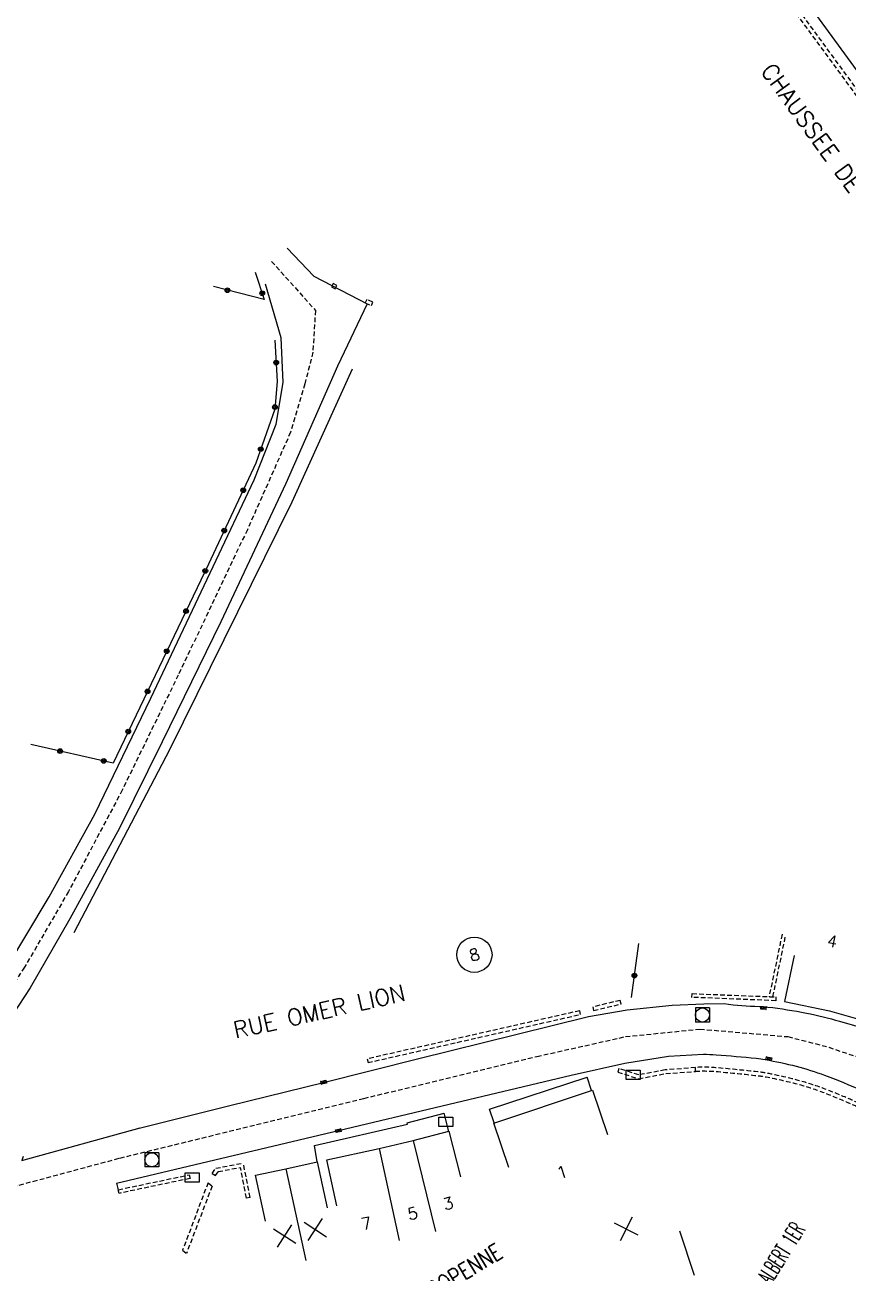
# Model space of a CAD drawing. Header units: millimetres. Extents: x 143000 to 144000, y 139000 to 140000.
# Drawn here: x 143188.1 to 143275.8, y 139743.7 to 139876.7 of the extents above; entities that cross this region are included whole.
import ezdxf
from ezdxf.enums import TextEntityAlignment as Align

# ---------------------------------------------------------------- set-up
doc = ezdxf.new("R2010")
doc.units = ezdxf.units.MM
doc.linetypes.add('DASHED', pattern=[0.75, 0.5, -0.25])
doc.layers.get('0').update_dxf_attribs({"linetype": 'CONTINUOUS'})
for name, color, linetype in [('W0001', 6, 'DASHED'), ('W0008', 7, 'CONTINUOUS'), ('W0100', 7, 'CONTINUOUS'), ('W0105', 7, 'CONTINUOUS'), ('W0112', 1, 'DASHED'), ('W0302', 3, 'CONTINUOUS'), ('W0322', 7, 'CONTINUOUS'), ('W0400', 7, 'CONTINUOUS'), ('W0420', 7, 'CONTINUOUS'), ('W0984', 7, 'CONTINUOUS'), ('W0989', 7, 'CONTINUOUS'), ('W0991', 7, 'CONTINUOUS'), ('W1102', 7, 'CONTINUOUS'), ('W1471', 7, 'CONTINUOUS')]:
    doc.layers.add(name, color=color, linetype=linetype)
doc.styles.get("Standard").update_dxf_attribs({"font": 'romans.shx', "width": 0.85})

# ---------------------------------------------------------------- blocks, each defined once
blk = doc.blocks.new('T400')
for p, q in [((-0.15, 0.3), (0.15, 0.3)), ((-0.15, -0.25), (-0.15, 0.3)), ((-0.15, 0.15), (0.15, 0.15)), ((-0.15, 0), (0.15, 0)), ((0.15, 0.3), (0.15, -0.25)), ((-0.15, -0.15), (0.15, -0.15)), ((-0.15, -0.25), (-0.15, -0.3)), ((-0.15, -0.3), (0.15, -0.3)), ((0.15, -0.3), (0.15, -0.25))]:
    blk.add_line(p, q)
blk = doc.blocks.new('T420')
for p, q in [((0.75, 0.75), (-0.75, 0.75)), ((-0.75, 0.75), (-0.75, -0.75)), ((0.75, 0.75), (0.75, -0.75)), ((0.75, -0.75), (-0.75, -0.75))]:
    blk.add_line(p, q)
blk.add_ellipse((0, 0), major_axis=(-0.53, 0.53), ratio=1, start_param=3.926991, end_param=10.210176)
blk = doc.blocks.new('t991o')
at = {"color": 0, "linetype": 'Continuous'}
for p, q in [((-1, 1), (1, -1)), ((-1, -1), (1, 1))]:
    blk.add_line(p, q, dxfattribs=at)
blk = doc.blocks.new('t322o')
at = {"color": 0, "linetype": 'Continuous'}
for radius in [0.25, 0.15]:
    blk.add_circle((0, 0), radius, dxfattribs=at)
blk = doc.blocks.new('T1471')
at = {"color": 0, "linetype": 'Continuous', "flags": 128}
blk.add_lwpolyline([(-0.75, -0.5), (-0.75, 0.5), (0.75, 0.5), (0.75, -0.5), (-0.75, -0.5)], dxfattribs=at)

msp = doc.modelspace()

# ---------------------------------------------------------------- linework, layer by layer
at = {"layer": 'W0001'}
for points in [[(143214.37, 139851.53), (143219.04, 139846.31), (143218.77, 139841.85), (143217.92, 139838.48), (143216.39, 139833.32), (143211.79, 139822.94), (143204.43, 139807.45), (143198.46, 139795.19), (143192.73, 139784.38), (143188.05, 139776.31), (143183.34, 139769.27), (143177.47, 139760.94), (143175.87, 139758.14), (143175.29, 139753.96), (143175.79, 139750.38)], [(143000, 139770.93), (143017.21, 139766.76), (143033.23, 139762.95), (143042.06, 139761.07), (143051.63, 139759.46), (143063.63, 139758.03), (143081.09, 139756.28), (143102.22, 139754.24), (143120.74, 139752.48), (143147.96, 139749.86), (143161.03, 139749), (143169.88, 139749.22), (143181.69, 139751.55), (143198.21, 139755.97), (143224.2, 139762.33), (143242.64, 139766.8), (143252.07, 139768.91), (143260.02, 139769.72), (143269.39, 139768.91)]]:
    msp.add_lwpolyline(points, dxfattribs=at)
at = {"layer": 'W0001', "flags": 128}
msp.add_lwpolyline([(143269.39, 139768.91), (143269.39, 139768.91), (143273.52, 139767.85), (143278.42, 139766.2), (143286.41, 139763.02)], dxfattribs=at)
at = {"layer": 'W0008'}
msp.add_line((143197.83, 139753.3), (143198.04, 139752.6), dxfattribs=at)
at = {"layer": 'W0008', "flags": 128}
for points in [[(143802.51, 139956.29, 0.000002), (143824.96, 139979.62, 0.000766)], [(143262.61, 139772.44, 0.033075), (143266.35, 139772.14, -0.017569), (143267.25, 139772.07, -0.019313), (143271.36, 139771.42, -0.022044), (143274.9, 139770.56), (143284.12, 139767.88, 0.040481), (143284.96, 139767.71, 0.0434), (143285.76, 139767.68, 0.053724), (143286.35, 139767.78, 0.051761), (143286.93, 139768, 0.017064), (143287.09, 139768.09, 0.018517), (143287.24, 139768.19, 0.090953), (143287.81, 139768.77, 0.056121), (143288.41, 139769.94), (143293.51, 139783.18, 0.003218), (143294.05, 139784.64, 0.005045), (143294.39, 139785.57, 0.010636), (143294.71, 139786.55, 0.005755), (143295.23, 139788.39, 0.000113), (143295.81, 139790.5, 0.000299), (143296.03, 139791.3), (143302.56, 139815.01)], [(143260.38, 139767.04, -0.018483), (143261.74, 139766.98, -0.004361), (143266.01, 139766.61, -0.01929), (143266.97, 139766.47, -0.020631), (143270.28, 139765.75, -0.022107), (143273.3, 139764.81, -0.011158), (143274.43, 139764.38, -0.003541), (143277.98, 139762.89, -0.022471), (143279.31, 139762.25, -0.009792), (143279.99, 139761.88)]]:
    msp.add_lwpolyline(points, format="xyb", dxfattribs=at)
msp.add_lwpolyline([(143302.56, 139815.01), (143306.31, 139828.7), (143306.41, 139829.22), (143306.47, 139829.88), (143306.41, 139830.46), (143306.17, 139831.14), (143305.68, 139832.07), (143305.14, 139832.88), (143294.66, 139847.26), (143286.66, 139858.31), (143279.51, 139868.12), (143261.58, 139892.68), (143261.22, 139894.39), (143260.25, 139895.74)], dxfattribs=at)
at = {"layer": 'W0008'}
for points in [[(143216.03, 139852.94), (143218.89, 139849.96), (143224.54, 139847.01), (143221.39, 139840.35), (143215.89, 139827.86), (143208.97, 139813.11), (143202.7, 139800.33), (143198.15, 139791.12), (143192.88, 139781.45), (143188.64, 139774.12), (143184.39, 139767.64), (143179.54, 139761.15), (143177.88, 139758.63), (143177.72, 139757.47), (143178.36, 139757.46)], [(143169.22, 139752.15), (143171.3, 139753.99), (143173.51, 139757.33), (143176.29, 139762.12), (143180.08, 139767.76), (143185.69, 139775.49), (143190.68, 139783.81), (143195.52, 139792.63), (143201.52, 139804.98), (143208.15, 139819.02), (143212.5, 139828.26), (143214.85, 139834.19), (143215.6, 139838.63), (143215.39, 139843.38), (143213.74, 139849.12)], [(143200.27, 139759.16), (143209.92, 139761.57), (143219.91, 139764.04), (143229.92, 139766.54), (143240.53, 139769.16), (143248.15, 139771.06), (143252.27, 139771.78), (143257.05, 139772.28), (143260.43, 139772.42), (143262.61, 139772.44)], [(143197.83, 139753.3), (143221.51, 139758.9), (143232.56, 139761.55), (143246.3, 139764.79), (143252, 139766.07), (143256.66, 139766.82), (143260.39, 139767.06)], [(143187.91, 139756.13), (143187.77, 139755.7), (143200.35, 139759.18)]]:
    msp.add_lwpolyline(points, dxfattribs=at)
at = {"layer": 'W0100'}
for points in [[(143270.06, 139777.57), (143269.04, 139772.67), (143273.82, 139771.67), (143278.04, 139770.46)], [(143239.66, 139754.96), (143238.07, 139759.7), (143248.57, 139763.22), (143250.16, 139758.48)], [(143221.32, 139750.89), (143220.26, 139755.77), (143225.85, 139756.98), (143229.46, 139757.86), (143233.27, 139758.83), (143234.5, 139753.98)], [(143213.74, 139749.25), (143212.67, 139754.14), (143215.89, 139754.84), (143219.23, 139755.56), (143220.28, 139750.68)]]:
    msp.add_lwpolyline(points, dxfattribs=at)
at = {"layer": 'W0100', "flags": 128}
msp.add_lwpolyline([(143259.43, 139743.44), (143257.86, 139748.19)], dxfattribs=at)
at = {"layer": 'W0105'}
for p, q in [((143237.6, 139761.19), (143248, 139764.58)), ((143248.46, 139763.19), (143248, 139764.58)), ((143233.26, 139758.82), (143232.76, 139760.75)), ((143238.08, 139759.71), (143237.6, 139761.19)), ((143219.23, 139755.56), (143218.94, 139757.31))]:
    msp.add_line(p, q, dxfattribs=at)
msp.add_lwpolyline([(143218.94, 139757.31), (143228.86, 139759.59), (143228.82, 139759.74), (143232.76, 139760.75)], dxfattribs=at)
at = {"layer": 'W0112'}
for p, q in [((143220.74, 139848.81), (143221.13, 139848.61)), ((143221.13, 139848.61), (143221.31, 139848.96)), ((143224.35, 139847.1), (143225, 139846.82)), ((143225, 139846.82), (143225.16, 139847.19)), ((143251.61, 139772.39), (143251.52, 139772.78)), ((143259.16, 139773.1), (143259.18, 139773.5)), ((143268.11, 139772.74), (143259.16, 139773.1)), ((143224.65, 139766.15), (143247.3, 139771.28)), ((143247.3, 139771.28), (143247.21, 139771.67)), ((143248.68, 139771.69), (143251.61, 139772.39)), ((143253.49, 139764.84), (143251.38, 139765.52)), ((143212.08, 139751.78), (143211.36, 139755.45)), ((143198.04, 139752.6), (143205.6, 139754.19)), ((143205.6, 139754.19), (143205.68, 139753.8)), ((143208.05, 139754.32), (143208.39, 139754.1)), ((143211.69, 139751.7), (143211.05, 139754.98)), ((143207.61, 139753.35), (143204.89, 139746.17)), ((143208.03, 139752.99), (143205.3, 139745.81)), ((143207.61, 139753.35), (143208.03, 139752.99)), ((143212.08, 139751.78), (143211.69, 139751.7)), ((143204.89, 139746.17), (143205.3, 139745.81))]:
    msp.add_line(p, q, dxfattribs=at)
at = {"layer": 'W0112', "flags": 128}
for points in [[(143300.19, 139836.96), (143293.97, 139845.51), (143278.31, 139867), (143271.3, 139876.58), (143259.11, 139893.4), (143259.31, 139893.81), (143271.62, 139876.82), (143278.63, 139867.24), (143294.29, 139845.74), (143300.53, 139837.17)], [(143268.77, 139779.82), (143267.38, 139773.17)], [(143267.79, 139773.15), (143269.16, 139779.74)]]:
    msp.add_lwpolyline(points, dxfattribs=at)
at = {"layer": 'W0112'}
for points in [[(143221.31, 139848.96), (143220.92, 139849.16), (143220.74, 139848.81)], [(143225.16, 139847.19), (143224.51, 139847.47), (143224.35, 139847.1)], [(143251.52, 139772.78), (143248.59, 139772.08), (143248.68, 139771.69)], [(143259.18, 139773.5), (143268.12, 139773.14), (143268.11, 139772.74)], [(143247.21, 139771.67), (143224.56, 139766.54), (143224.65, 139766.15)], [(143251.38, 139765.52), (143251.26, 139765.14), (143253.47, 139764.43), (143256.37, 139764.98)], [(143259.53, 139765.61), (143256.32, 139765.37), (143253.49, 139764.84)], [(143256.37, 139764.98), (143259.56, 139765.21), (143259.53, 139765.61)], [(143208.05, 139754.32), (143208.42, 139754.89), (143211.36, 139755.45)], [(143208.39, 139754.1), (143208.67, 139754.53), (143211.05, 139754.98)], [(143205.68, 139753.8), (143198.12, 139752.21), (143198.04, 139752.6)]]:
    msp.add_lwpolyline(points, dxfattribs=at)
at = {"layer": 'W0112', "flags": 128}
msp.add_lwpolyline([(143259.51, 139765.23, -0.03595), (143261.95, 139765.18, -0.00451), (143266.13, 139764.76, -0.019256), (143267.08, 139764.62, -0.01983), (143270.6, 139763.81, -0.025925), (143273.22, 139762.95, -0.009021), (143275.76, 139761.91, -0.01435), (143277.32, 139761.19, -0.005047), (143277.83, 139760.93, -0.001319), (143279.8, 139759.89, -0.018384), (143280.71, 139759.36, -0.010087), (143282.3, 139758.32, -0.004372), (143283.35, 139757.43, -0.008325), (143283.9, 139756.94, -0.000748), (143285.28, 139755.67, -0.003649), (143285.55, 139755.41, -0.017814), (143286.12, 139754.83, -0.009407), (143287.16, 139753.64, -0.031778), (143287.85, 139752.71, -0.036905), (143288.33, 139751.85, -0.042803), (143288.53, 139751.28, -0.03299), (143288.68, 139750.47, -0.036958), (143288.75, 139749.17, -0.064304), (143288.64, 139748.5), (143288.01, 139746.29), (143288.39, 139746.18), (143289.03, 139748.39, 0.064304), (143289.15, 139749.16, 0.036958), (143289.08, 139750.52, 0.03299), (143288.92, 139751.38, 0.042803), (143288.69, 139752.01, 0.036905), (143288.19, 139752.93, 0.031778), (143287.47, 139753.9, 0.009407), (143286.42, 139755.1, 0.017814), (143285.83, 139755.7, 0.003649), (143285.55, 139755.96, 0.000748), (143284.17, 139757.23, 0.008325), (143283.62, 139757.73, 0.004429), (143282.54, 139758.64, 0.010182), (143280.92, 139759.7, 0.018385), (143279.99, 139760.24, 0.001319), (143278.02, 139761.28, 0.005047), (143277.5, 139761.55, 0.01435), (143275.92, 139762.28, 0.009021), (143273.36, 139763.32, 0.025925), (143270.71, 139764.19, 0.01983), (143267.15, 139765.01, 0.019256), (143266.18, 139765.16, 0.00451), (143261.98, 139765.58, 0.035216), (143259.54, 139765.63)], format="xyb", dxfattribs=at)
at = {"layer": 'W0302'}
msp.add_lwpolyline([(143222.96, 139840.04), (143216.52, 139825.87), (143203.49, 139799.49), (143193.31, 139779.97)], dxfattribs=at)
at = {"layer": 'W0322'}
msp.add_line((143252.71, 139773.07), (143253.5, 139778.85), dxfattribs=at)
for points in [[(143212.63, 139850.39), (143213.59, 139847.47), (143208.17, 139848.84)], [(143214.71, 139843.12), (143214.98, 139838.72), (143214.7, 139835.78), (143212.69, 139830.02), (143207.66, 139819.27), (143197.49, 139798.07), (143188.72, 139800.05)]]:
    msp.add_lwpolyline(points, dxfattribs=at)
at = {"layer": 'W1102'}
for p, q in [((143225.85, 139756.98), (143227.95, 139747.2)), ((143229.46, 139757.86), (143231.83, 139748.14)), ((143215.89, 139754.84), (143218.03, 139745.07))]:
    msp.add_line(p, q, dxfattribs=at)
msp.add_circle((143235.98, 139777.64), 1.88, dxfattribs=at)

# ---------------------------------------------------------------- block references
at = {"layer": 'W0322'}
for p, rotation in [((143209.66, 139848.46), 165.8292248589215), ((143213.37, 139848.13), 288.1162770772089), ((143214.86, 139840.75), 273.4740640116974), ((143214.72, 139836.01), 264.4382620397191), ((143213.21, 139831.52), 250.8168285654391), ((143211.35, 139827.15), 244.9208738140648), ((143209.33, 139822.85), 244.9208738140648), ((143207.31, 139818.55), 244.3687789678571), ((143205.26, 139814.27), 244.3687789678571), ((143203.2, 139809.98), 244.3687789678571), ((143201.15, 139805.7), 244.3687789678571), ((143199.1, 139801.42), 244.3687789678571), ((143191.84, 139799.35), 167.2905542725307), ((143196.48, 139798.3), 167.2905542725307), ((143253.03, 139775.42), 82.16435849851872)]:
    msp.add_blockref('t322o', p, dxfattribs=dict(at, rotation=rotation))
at = {"layer": 'W0400'}
for p, rotation in [((143266.8, 139771.96), 85.70619099276281), ((143267.34, 139766.56), 259.2650610174662), ((143219.91, 139764.04), 283.8380373307641), ((143221.51, 139758.9), 103.3272026365098)]:
    msp.add_blockref('T400', p, dxfattribs=dict(at, rotation=rotation))
at = {"layer": 'W0420'}
for p in [(143260.28, 139771.22), (143201.61, 139755.79)]:
    msp.add_blockref('T420', p, dxfattribs=at)
at = {"layer": 'W0991'}
for p, rotation in [((143215.77, 139747.65), 12.32189307477173), ((143219.04, 139748.36), 12.21591806677657), ((143252.15, 139748.42), 288.236966110673)]:
    msp.add_blockref('t991o', p, dxfattribs=dict(at, rotation=rotation))
at = {"layer": 'W1471'}
for p in [(143252.89, 139764.84), (143232.94, 139759.84), (143205.92, 139753.9)]:
    msp.add_blockref('T1471', p, dxfattribs=at)

# ---------------------------------------------------------------- texts
at = {"layer": 'W0984'}
msp.add_text('8', height=1.25, rotation=17.3727, dxfattribs=at).set_placement((143235.98, 139777.64), align=Align.MIDDLE)
at = {"layer": 'W0989'}
for s, rotation, p in [('CHAUSSEE DE MONSTREUX', 306.1064, (143276.39, 139859.64)), ('CHAUSSEE DE MONSTREUX', 306.1064, (143276.39, 139859.64)), ('RUE OMER LION', 12.6121, (143219.45, 139771.6))]:
    msp.add_text(s, height=1.75, rotation=rotation, dxfattribs=at).set_placement(p, align=Align.MIDDLE)
for s, rotation, width, p in [('PLACE ALBERT 1ER', 57.849, 0.5, (143267.57, 139744.09)), ('COUR DE LA COPENNE', 30.8687, 0.8, (143229.57, 139740.75))]:
    msp.add_text(s, height=1.75, rotation=rotation, dxfattribs=dict(at, width=width)).set_placement(p, align=Align.MIDDLE)
at = {"layer": 'W0991'}
for s, rotation, p in [('4', 348.2025, (143274.12, 139779.08)), ('1', 18.5322, (143245.33, 139754.49)), ('3', 14.3191, (143233.19, 139751.14)), ('5', 13.6747, (143229.4, 139750.07)), ('7', 12.1525, (143224.46, 139749.02))]:
    msp.add_text(s, height=1.25, rotation=rotation, dxfattribs=at).set_placement(p, align=Align.MIDDLE)

doc.saveas('drawing.dxf')
